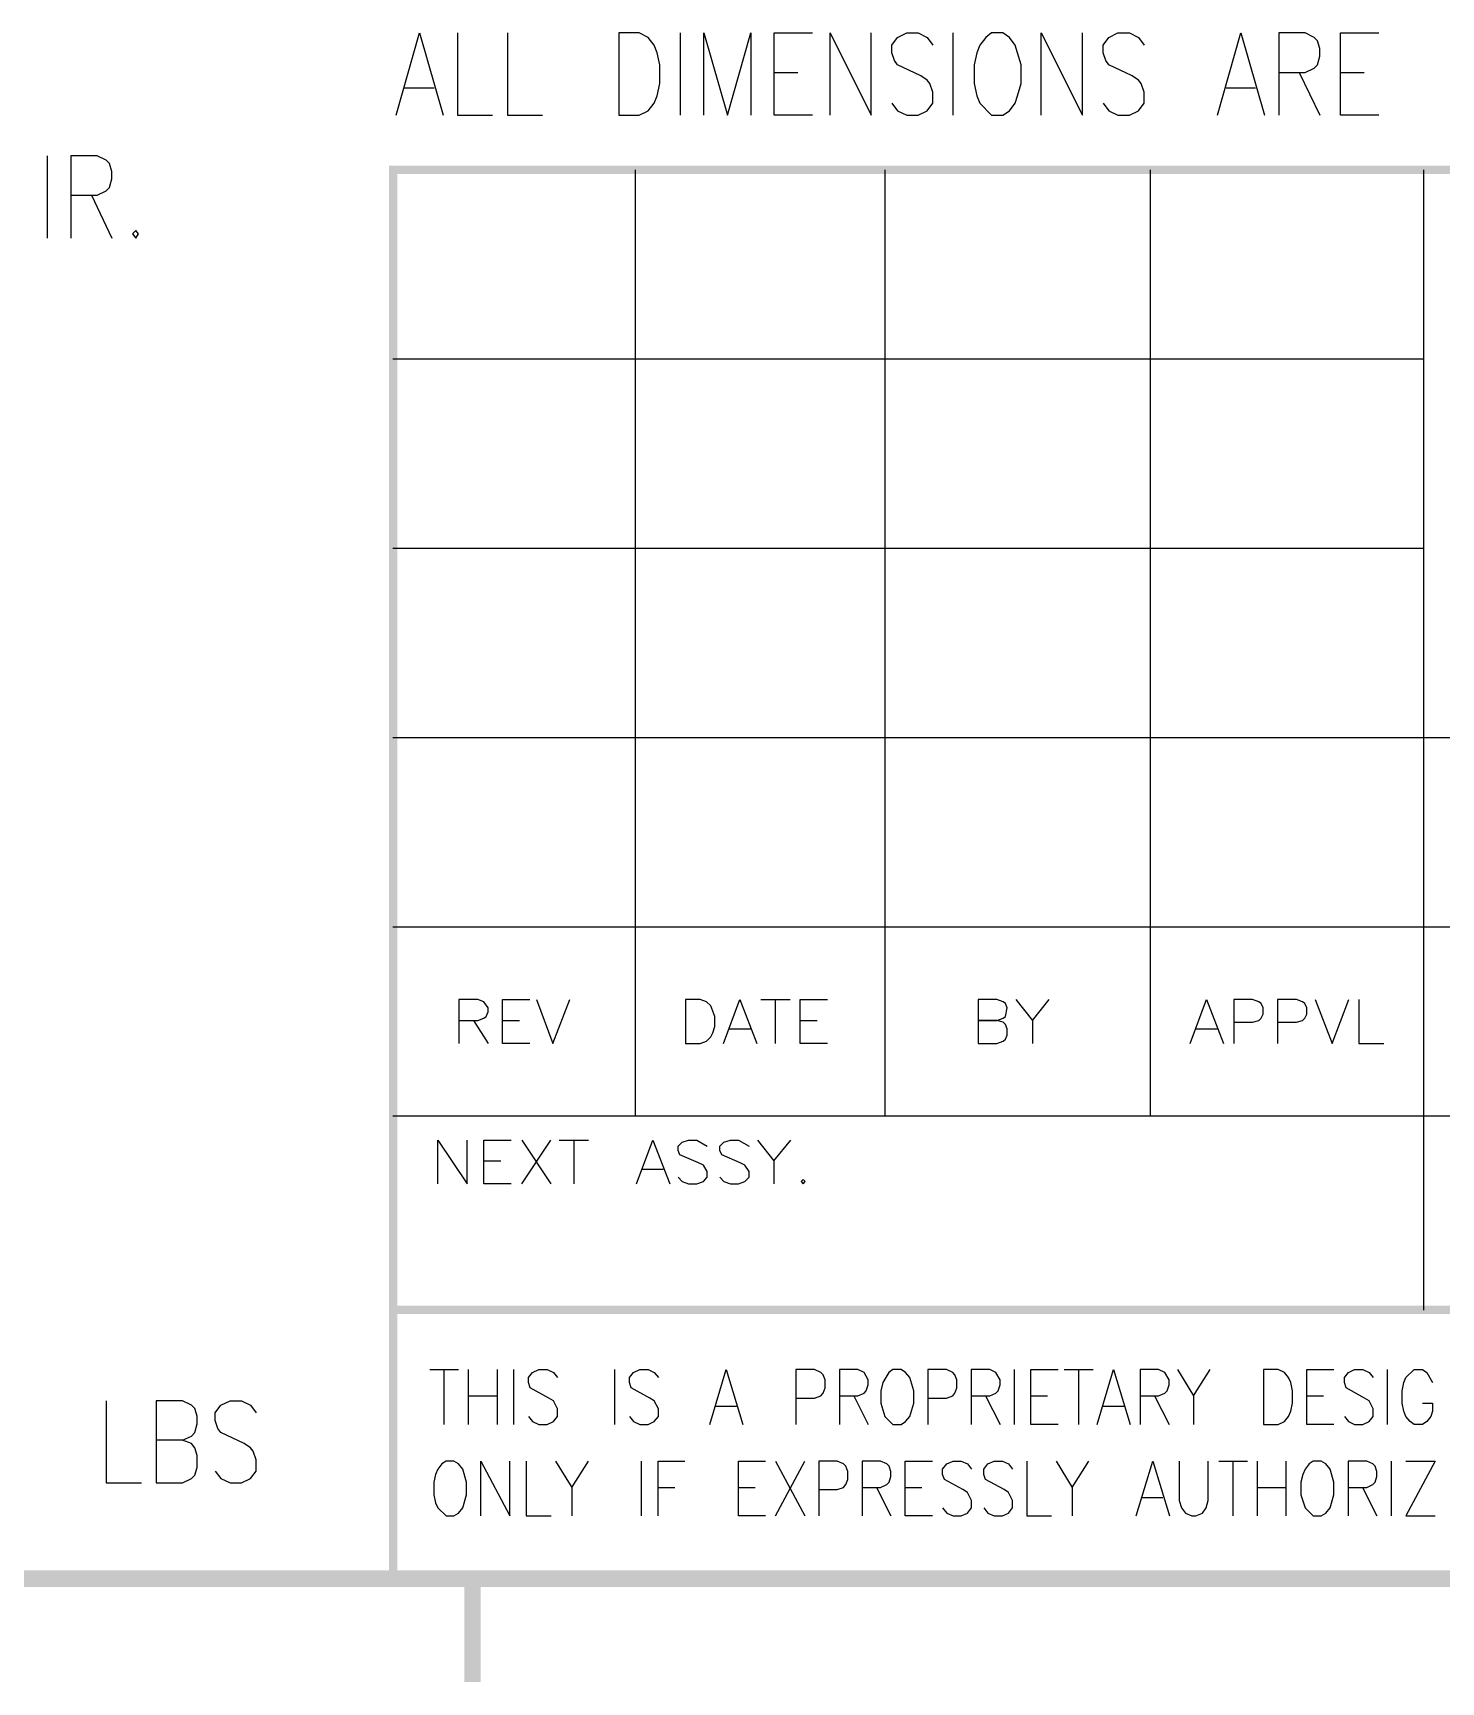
# Model space of a CAD drawing. Header units: inches. Extents: x 0.3 to 33.8, y 15.5 to 37.1.
# Drawn here: x 24.497 to 27.071, y 15.53 to 18.546 of the extents above; entities that cross this region are included whole.
import ezdxf

# ---------------------------------------------------------------- set-up
doc = ezdxf.new("R2010")
doc.units = ezdxf.units.IN
doc.header["$MEASUREMENT"] = 0

# ---------------------------------------------------------------- blocks, each defined once
blk = doc.blocks.new('60298_1')
at = {"true_color": 0x0037dd, "transparency": 33554687}
for points in [[(25.1628, 15.7193), (25.1477, 15.7194), (25.1477, 18.303), (25.1628, 18.288)], [(25.1628, 18.288), (25.1477, 18.303), (33.5764, 18.303), (33.5764, 18.288)], [(25.1553, 16.2034), (25.1553, 16.2184), (33.5763, 16.2184), (33.5763, 16.2034)], [(0.4563, 15.7043), (0.4864, 15.7344), (33.5614, 15.7344), (33.5914, 15.7043)], [(25.2851, 15.7193), (25.3151, 15.7194), (25.3151, 15.5304), (25.2851, 15.5304)]]:
    blk.add_hatch(color=162, dxfattribs=at).paths.add_polyline_path(points)
at = {"color": 254, "true_color": 0xdcdcdc, "transparency": 33554687}
for points in [[(25.1609, 18.3955), (25.2033, 18.5458), (25.2467, 18.3955)], [(25.2725, 18.5458), (25.2725, 18.3955), (25.337, 18.3955)], [(25.3639, 18.5458), (25.3639, 18.3955), (25.4284, 18.3955)], [(25.5679, 18.3955), (25.6051, 18.3955), (25.6216, 18.4032), (25.6324, 18.4172), (25.6381, 18.4311), (25.6428, 18.4533), (25.6428, 18.4874), (25.6381, 18.5096), (25.6324, 18.5236), (25.6216, 18.5375), (25.6051, 18.5458), (25.5679, 18.5458), (25.5679, 18.3955)], [(25.6805, 18.3955), (25.6805, 18.5458)], [(25.7233, 18.3955), (25.7233, 18.5458), (25.7667, 18.3955), (25.809, 18.5458), (25.809, 18.3955)], [(25.9221, 18.3955), (25.8519, 18.3955), (25.8519, 18.5458), (25.9221, 18.5458)], [(25.9542, 18.3955), (25.9542, 18.5458), (26.029, 18.3955), (26.029, 18.5458)], [(26.0672, 18.4172), (26.0776, 18.4032), (26.0941, 18.3955), (26.1153, 18.3955), (26.1318, 18.4032), (26.1421, 18.4172), (26.1421, 18.4378), (26.1364, 18.4533), (26.1318, 18.4595), (26.1199, 18.4673), (26.0776, 18.4874), (26.0719, 18.4957), (26.0672, 18.5096), (26.0672, 18.5236), (26.0776, 18.5375), (26.0941, 18.5458), (26.1153, 18.5458), (26.1318, 18.5375), (26.1421, 18.5236)], [(26.1793, 18.3955), (26.1793, 18.5458)], [(26.249, 18.3955), (26.2702, 18.3955), (26.2821, 18.4032), (26.2924, 18.4172), (26.297, 18.4311), (26.3032, 18.4533), (26.3032, 18.4874), (26.297, 18.5096), (26.2924, 18.5236), (26.2821, 18.5375), (26.2702, 18.5458), (26.249, 18.5458), (26.2387, 18.5375), (26.2278, 18.5236), (26.2222, 18.5096), (26.2175, 18.4874), (26.2175, 18.4533), (26.2222, 18.4311), (26.2278, 18.4172), (26.249, 18.3955)], [(26.3399, 18.3955), (26.3399, 18.5458), (26.4153, 18.3955), (26.4153, 18.5458)], [(26.4535, 18.4172), (26.4638, 18.4032), (26.4804, 18.3955), (26.5015, 18.3955), (26.5181, 18.4032), (26.5284, 18.4172), (26.5284, 18.4378), (26.5227, 18.4533), (26.5181, 18.4595), (26.5062, 18.4673), (26.4638, 18.4874), (26.4582, 18.4957), (26.4535, 18.5096), (26.4535, 18.5236), (26.4638, 18.5375), (26.4804, 18.5458), (26.5015, 18.5458), (26.5181, 18.5375), (26.5284, 18.5236)], [(26.6627, 18.3955), (26.705, 18.5458), (26.7484, 18.3955)], [(26.7747, 18.4735), (26.8227, 18.4735), (26.8393, 18.4812), (26.845, 18.4874), (26.8496, 18.5034), (26.8496, 18.5174), (26.845, 18.5313), (26.8393, 18.5375), (26.8227, 18.5458), (26.7747, 18.5458), (26.7747, 18.3955)], [(26.9575, 18.3955), (26.8873, 18.3955), (26.8873, 18.5458), (26.9575, 18.5458)], [(25.8519, 18.4735), (25.8953, 18.4735)], [(26.8119, 18.4735), (26.8496, 18.3955)], [(26.8873, 18.4735), (26.9307, 18.4735)], [(25.1759, 18.4456), (25.2301, 18.4456)], [(26.6782, 18.4456), (26.7319, 18.4456)], [(24.6306, 16.0443), (24.6306, 15.8945), (24.6951, 15.8945)], [(24.77, 15.9725), (24.7866, 15.9802), (24.7922, 15.9864), (24.7969, 16.0025), (24.7969, 16.0164), (24.7922, 16.0303), (24.7866, 16.0365), (24.77, 16.0443), (24.722, 16.0443), (24.722, 15.8945)], [(24.8299, 15.9162), (24.8403, 15.9023), (24.8568, 15.8945), (24.878, 15.8945), (24.8945, 15.9023), (24.9048, 15.9162), (24.9048, 15.9364), (24.8991, 15.9524), (24.8945, 15.9586), (24.8826, 15.9663), (24.8403, 15.9864), (24.8346, 15.9942), (24.8299, 16.0086), (24.8299, 16.0226), (24.8403, 16.0365), (24.8568, 16.0443), (24.878, 16.0443), (24.8945, 16.0365), (24.9048, 16.0226)], [(24.722, 15.8945), (24.77, 15.8945), (24.7866, 15.9023), (24.7922, 15.9085), (24.7969, 15.9224), (24.7969, 15.9446), (24.7922, 15.9586), (24.7866, 15.9663), (24.77, 15.9725), (24.722, 15.9725)]]:
    blk.add_lwpolyline(points, dxfattribs=at)
at = {"transparency": 33554687}
for points in [[(24.5232, 18.1708), (24.5232, 18.3211)], [(24.566, 18.2493), (24.6141, 18.2493), (24.6306, 18.2571), (24.6363, 18.2633), (24.6409, 18.2788), (24.6409, 18.2927), (24.6363, 18.3072), (24.6306, 18.3134), (24.6141, 18.3211), (24.566, 18.3211), (24.566, 18.1708)], [(24.6037, 18.2493), (24.6409, 18.1708)], [(24.6848, 18.1708), (24.6895, 18.1786), (24.6848, 18.1848), (24.6786, 18.1786), (24.6848, 18.1708)]]:
    blk.add_lwpolyline(points, dxfattribs=at)
at = {"color": 162, "true_color": 0x0037dd, "transparency": 33554687}
for points in [[(25.5983, 16.5653), (25.5983, 18.2953)], [(26.0548, 16.5653), (26.0548, 18.2953)], [(26.5398, 16.5653), (26.5398, 18.2953)], [(27.0396, 16.2106), (27.0396, 18.2953)], [(27.0396, 17.9493), (25.1548, 17.9493)], [(27.0396, 17.6028), (25.1548, 17.6028)], [(29.6181, 17.2568), (25.1548, 17.2568)], [(29.6181, 16.9108), (25.1548, 16.9108)], [(25.2751, 16.7399), (25.3097, 16.7399), (25.321, 16.744), (25.3252, 16.7476), (25.3288, 16.7559), (25.3288, 16.7631), (25.321, 16.774), (25.3097, 16.7781), (25.2751, 16.7781), (25.2751, 16.6981)], [(25.4052, 16.6981), (25.3551, 16.6981), (25.3551, 16.7781), (25.4052, 16.7781)], [(25.4171, 16.7781), (25.447, 16.6981), (25.478, 16.7781)], [(25.6898, 16.6981), (25.7166, 16.6981), (25.728, 16.7022), (25.7357, 16.7099), (25.7398, 16.7172), (25.7435, 16.729), (25.7435, 16.7476), (25.7357, 16.7667), (25.728, 16.774), (25.7166, 16.7781), (25.6898, 16.7781), (25.6898, 16.6981)], [(25.7589, 16.6981), (25.7889, 16.7781), (25.8199, 16.6981)], [(25.8276, 16.7781), (25.8813, 16.7781)], [(25.8545, 16.6981), (25.8545, 16.7781)], [(25.9495, 16.6981), (25.8994, 16.6981), (25.8994, 16.7781), (25.9495, 16.7781)], [(26.2247, 16.6981), (26.2588, 16.6981), (26.2707, 16.7022), (26.2748, 16.7058), (26.2779, 16.713), (26.2779, 16.7249), (26.2748, 16.7327), (26.2707, 16.7368), (26.2588, 16.7399), (26.2247, 16.7399), (26.2588, 16.7399), (26.2707, 16.744), (26.2748, 16.7476), (26.2779, 16.7631), (26.2748, 16.7709), (26.2707, 16.774), (26.2588, 16.7781), (26.2247, 16.7781), (26.2247, 16.6981)], [(26.2939, 16.7781), (26.3239, 16.7399), (26.3239, 16.6981)], [(26.3239, 16.7399), (26.3549, 16.7781)], [(26.6126, 16.6981), (26.6425, 16.7781), (26.6735, 16.6981)], [(26.6921, 16.7368), (26.7262, 16.7368), (26.7381, 16.7399), (26.7422, 16.744), (26.7458, 16.7518), (26.7458, 16.7631), (26.7422, 16.7709), (26.7381, 16.774), (26.7262, 16.7781), (26.6921, 16.7781), (26.6921, 16.6981)], [(26.7721, 16.7368), (26.8067, 16.7368), (26.8181, 16.7399), (26.8222, 16.744), (26.8258, 16.7518), (26.8258, 16.7631), (26.8222, 16.7709), (26.8181, 16.774), (26.8067, 16.7781), (26.7721, 16.7781), (26.7721, 16.6981)], [(26.8413, 16.7781), (26.8718, 16.6981), (26.9023, 16.7781)], [(26.9209, 16.7781), (26.9209, 16.6981), (26.9668, 16.6981)], [(25.3019, 16.7399), (25.3288, 16.6981)], [(25.3551, 16.7399), (25.3861, 16.7399)], [(25.8994, 16.7399), (25.9304, 16.7399)], [(25.7698, 16.7249), (25.8085, 16.7249)], [(26.6234, 16.7249), (26.6621, 16.7249)], [(29.6181, 16.5653), (25.1548, 16.5653)], [(25.2369, 16.4414), (25.2369, 16.5214), (25.2906, 16.4414), (25.2906, 16.5214)], [(25.3711, 16.4414), (25.321, 16.4414), (25.321, 16.5214), (25.3711, 16.5214)], [(25.3902, 16.4414), (25.4434, 16.5214)], [(25.3902, 16.5214), (25.4434, 16.4414)], [(25.4589, 16.5214), (25.5121, 16.5214)], [(25.4858, 16.4414), (25.4858, 16.5214)], [(25.5999, 16.4414), (25.6298, 16.5214), (25.6608, 16.4414)], [(25.6763, 16.4533), (25.6836, 16.4455), (25.6954, 16.4414), (25.7104, 16.4414), (25.7223, 16.4455), (25.7295, 16.4533), (25.7295, 16.4641), (25.7223, 16.4755), (25.7135, 16.4796), (25.6794, 16.4946), (25.6763, 16.5023), (25.6763, 16.5101), (25.6836, 16.5173), (25.6954, 16.5214), (25.7104, 16.5214), (25.7295, 16.5101)], [(25.7522, 16.4533), (25.76, 16.4455), (25.7719, 16.4414), (25.7868, 16.4414), (25.7982, 16.4455), (25.8059, 16.4533), (25.8059, 16.4641), (25.7982, 16.4755), (25.7899, 16.4796), (25.7558, 16.4946), (25.7522, 16.5023), (25.7522, 16.5101), (25.76, 16.5173), (25.7719, 16.5214), (25.7868, 16.5214), (25.8059, 16.5101)], [(25.8214, 16.5214), (25.8514, 16.4832), (25.8514, 16.4414)], [(25.8514, 16.4832), (25.8824, 16.5214)], [(25.321, 16.4832), (25.352, 16.4832)], [(25.6107, 16.4683), (25.649, 16.4683)], [(25.9051, 16.4414), (25.9082, 16.4455), (25.9051, 16.4491), (25.901, 16.4455), (25.9051, 16.4414)], [(25.2219, 16.1016), (25.2746, 16.1016)], [(25.2482, 16.0014), (25.2482, 16.1016)], [(25.2931, 16.0014), (25.2931, 16.1016)], [(25.3458, 16.0014), (25.3458, 16.1016)], [(25.3758, 16.0014), (25.3758, 16.1016)], [(25.4026, 16.0159), (25.4099, 16.0066), (25.4217, 16.0014), (25.4367, 16.0014), (25.4481, 16.0066), (25.4553, 16.0159), (25.4553, 16.0298), (25.4481, 16.0443), (25.4398, 16.0494), (25.4057, 16.068), (25.4026, 16.0778), (25.4026, 16.0871), (25.4099, 16.0964), (25.4217, 16.1016), (25.4367, 16.1016), (25.4481, 16.0964), (25.4553, 16.0871)], [(25.5606, 16.0014), (25.5606, 16.1016)], [(25.5875, 16.0159), (25.5947, 16.0066), (25.6061, 16.0014), (25.6211, 16.0014), (25.6324, 16.0066), (25.6402, 16.0159), (25.6402, 16.0298), (25.6324, 16.0443), (25.6242, 16.0494), (25.5906, 16.068), (25.5875, 16.0778), (25.5875, 16.0871), (25.5947, 16.0964), (25.6061, 16.1016), (25.6211, 16.1016), (25.6324, 16.0964), (25.6402, 16.0871)], [(25.7342, 16.0014), (25.7641, 16.1016), (25.7946, 16.0014)], [(25.8917, 16.0494), (25.9257, 16.0494), (25.9371, 16.0536), (25.9412, 16.0587), (25.9449, 16.068), (25.9449, 16.083), (25.9412, 16.0923), (25.9371, 16.0964), (25.9257, 16.1016), (25.8917, 16.1016), (25.8917, 16.0014)], [(25.9712, 16.0536), (26.0048, 16.0536), (26.0161, 16.0587), (26.0203, 16.0629), (26.0239, 16.0737), (26.0239, 16.083), (26.0161, 16.0964), (26.0048, 16.1016), (25.9712, 16.1016), (25.9712, 16.0014)], [(26.0688, 16.0014), (26.0838, 16.0014), (26.092, 16.0066), (26.0998, 16.0159), (26.107, 16.0402), (26.107, 16.0629), (26.0998, 16.0871), (26.092, 16.0964), (26.0838, 16.1016), (26.0688, 16.1016), (26.0616, 16.0964), (26.0502, 16.0778), (26.0466, 16.0629), (26.0466, 16.0402), (26.0543, 16.0159), (26.0688, 16.0014)], [(26.1328, 16.0494), (26.1669, 16.0494), (26.1783, 16.0536), (26.1824, 16.0587), (26.1855, 16.068), (26.1855, 16.083), (26.1824, 16.0923), (26.1783, 16.0964), (26.1669, 16.1016), (26.1328, 16.1016), (26.1328, 16.0014)], [(26.2118, 16.0536), (26.2459, 16.0536), (26.2573, 16.0587), (26.2614, 16.0629), (26.265, 16.0737), (26.265, 16.083), (26.2573, 16.0964), (26.2459, 16.1016), (26.2118, 16.1016), (26.2118, 16.0014)], [(26.2914, 16.0014), (26.2914, 16.1016)], [(26.3709, 16.0014), (26.3213, 16.0014), (26.3213, 16.1016), (26.3709, 16.1016)], [(26.3823, 16.1016), (26.4349, 16.1016)], [(26.4086, 16.0014), (26.4086, 16.1016)], [(26.4427, 16.0014), (26.4721, 16.1016), (26.5026, 16.0014)], [(26.5212, 16.0536), (26.5547, 16.0536), (26.5661, 16.0587), (26.5702, 16.0629), (26.5738, 16.0737), (26.5738, 16.083), (26.5661, 16.0964), (26.5547, 16.1016), (26.5212, 16.1016), (26.5212, 16.0014)], [(26.5893, 16.1016), (26.6188, 16.0536), (26.6188, 16.0014)], [(26.6188, 16.0536), (26.6492, 16.1016)], [(26.7468, 16.0014), (26.7732, 16.0014), (26.785, 16.0066), (26.7923, 16.0159), (26.7964, 16.0257), (26.7995, 16.0402), (26.7995, 16.0629), (26.7964, 16.0778), (26.7923, 16.0871), (26.785, 16.0964), (26.7732, 16.1016), (26.7468, 16.1016), (26.7468, 16.0014)], [(26.8754, 16.0014), (26.8258, 16.0014), (26.8258, 16.1016), (26.8754, 16.1016)], [(26.8945, 16.0159), (26.9018, 16.0066), (26.9131, 16.0014), (26.9281, 16.0014), (26.9395, 16.0066), (26.9472, 16.0159), (26.9472, 16.0298), (26.9395, 16.0443), (26.9312, 16.0494), (26.8976, 16.068), (26.8945, 16.0778), (26.8945, 16.0871), (26.9018, 16.0964), (26.9131, 16.1016), (26.9281, 16.1016), (26.9395, 16.0964), (26.9472, 16.0871)], [(26.973, 16.0014), (26.973, 16.1016)], [(27.0371, 16.0402), (27.0556, 16.0402), (27.0556, 16.0257), (27.0525, 16.0159), (27.0453, 16.0066), (27.0371, 16.0014), (27.0221, 16.0014), (27.0148, 16.0066), (27.0071, 16.0159), (27.003, 16.0257), (26.9999, 16.0402), (26.9999, 16.0629), (27.003, 16.0778), (27.0071, 16.0871), (27.0221, 16.1016), (27.0371, 16.1016), (27.0453, 16.0964), (27.0556, 16.0778)], [(25.2931, 16.0536), (25.3458, 16.0536)], [(25.9975, 16.0536), (26.0239, 16.0014)], [(26.2382, 16.0536), (26.265, 16.0014)], [(26.3213, 16.0536), (26.3518, 16.0536)], [(26.5475, 16.0536), (26.5738, 16.0014)], [(26.8258, 16.0536), (26.8563, 16.0536)], [(25.745, 16.035), (25.7827, 16.035)], [(26.453, 16.035), (26.4912, 16.035)], [(25.2518, 15.8341), (25.2663, 15.8341), (25.2746, 15.8393), (25.2823, 15.8486), (25.2895, 15.8728), (25.2895, 15.8956), (25.2823, 15.9198), (25.2746, 15.9291), (25.2663, 15.9343), (25.2518, 15.9343), (25.2441, 15.9291), (25.2369, 15.9198), (25.2327, 15.91), (25.2296, 15.8956), (25.2296, 15.8728), (25.2327, 15.8579), (25.2369, 15.8486), (25.2518, 15.8341)], [(25.3154, 15.8341), (25.3154, 15.9343), (25.3685, 15.8341), (25.3685, 15.9343)], [(25.3985, 15.9343), (25.3985, 15.8341), (25.4439, 15.8341)], [(25.4517, 15.9343), (25.4816, 15.8863), (25.4816, 15.8341)], [(25.4816, 15.8863), (25.5121, 15.9343)], [(25.6092, 15.8341), (25.6092, 15.9343)], [(25.6397, 15.8341), (25.6397, 15.9343), (25.6887, 15.9343)], [(25.8359, 15.8341), (25.7863, 15.8341), (25.7863, 15.9343), (25.8359, 15.9343)], [(25.8545, 15.8341), (25.9077, 15.9343)], [(25.8545, 15.9343), (25.9077, 15.8341)], [(25.9335, 15.8821), (25.9671, 15.8821), (25.9784, 15.8863), (25.9826, 15.8914), (25.9862, 15.9007), (25.9862, 15.9152), (25.9826, 15.925), (25.9784, 15.9291), (25.9671, 15.9343), (25.9335, 15.9343), (25.9335, 15.8341)], [(26.0125, 15.8863), (26.0461, 15.8863), (26.0579, 15.8914), (26.0621, 15.8956), (26.0652, 15.9059), (26.0652, 15.9152), (26.0621, 15.925), (26.0579, 15.9291), (26.0461, 15.9343), (26.0125, 15.9343), (26.0125, 15.8341)], [(26.1411, 15.8341), (26.0915, 15.8341), (26.0915, 15.9343), (26.1411, 15.9343)], [(26.1597, 15.8486), (26.1674, 15.8393), (26.1788, 15.8341), (26.1938, 15.8341), (26.2051, 15.8393), (26.2124, 15.8486), (26.2124, 15.862), (26.2051, 15.877), (26.1969, 15.8821), (26.1633, 15.9007), (26.1597, 15.91), (26.1597, 15.9198), (26.1674, 15.9291), (26.1788, 15.9343), (26.1938, 15.9343), (26.2051, 15.9291), (26.2124, 15.9198)], [(26.2351, 15.8486), (26.2423, 15.8393), (26.2542, 15.8341), (26.2692, 15.8341), (26.2805, 15.8393), (26.2878, 15.8486), (26.2878, 15.862), (26.2805, 15.877), (26.2723, 15.8821), (26.2382, 15.9007), (26.2351, 15.91), (26.2351, 15.9198), (26.2423, 15.9291), (26.2542, 15.9343), (26.2692, 15.9343), (26.2805, 15.9291), (26.2878, 15.9198)], [(26.3136, 15.9343), (26.3136, 15.8341), (26.359, 15.8341)], [(26.3673, 15.9343), (26.3967, 15.8863), (26.3967, 15.8341)], [(26.3967, 15.8863), (26.4272, 15.9343)], [(26.5139, 15.8341), (26.5439, 15.9343), (26.5744, 15.8341)], [(26.5924, 15.9343), (26.5924, 15.862), (26.5966, 15.8486), (26.6038, 15.8393), (26.6157, 15.8341), (26.6229, 15.8341), (26.6348, 15.8393), (26.642, 15.8486), (26.6451, 15.862), (26.6451, 15.9343)], [(26.6647, 15.9343), (26.7174, 15.9343)], [(26.6911, 15.8341), (26.6911, 15.9343)], [(26.7355, 15.8341), (26.7355, 15.9343)], [(26.7881, 15.8341), (26.7881, 15.9343)], [(26.8372, 15.8341), (26.8522, 15.8341), (26.8604, 15.8393), (26.8682, 15.8486), (26.8754, 15.8728), (26.8754, 15.8956), (26.8682, 15.9198), (26.8604, 15.9291), (26.8522, 15.9343), (26.8372, 15.9343), (26.83, 15.9291), (26.8227, 15.9198), (26.8186, 15.91), (26.815, 15.8956), (26.815, 15.8728), (26.8227, 15.8486), (26.8372, 15.8341)], [(26.9012, 15.8863), (26.9353, 15.8863), (26.9467, 15.8914), (26.9508, 15.8956), (26.9539, 15.9059), (26.9539, 15.9152), (26.9508, 15.925), (26.9467, 15.9291), (26.9353, 15.9343), (26.9012, 15.9343), (26.9012, 15.8341)], [(26.9803, 15.8341), (26.9803, 15.9343)], [(27.0071, 15.9343), (27.0603, 15.9343), (27.0071, 15.8341), (27.0603, 15.8341)], [(25.6397, 15.8863), (25.6701, 15.8863)], [(25.7863, 15.8863), (25.8168, 15.8863)], [(26.0388, 15.8863), (26.0652, 15.8341)], [(26.0915, 15.8863), (26.122, 15.8863)], [(26.5248, 15.8677), (26.5625, 15.8677)], [(26.7355, 15.8863), (26.7881, 15.8863)], [(26.9276, 15.8863), (26.9539, 15.8341)]]:
    blk.add_lwpolyline(points, dxfattribs=at)

msp = doc.modelspace()

# ---------------------------------------------------------------- block references
msp.add_blockref('60298_1', (0, 0))

doc.saveas('drawing.dxf')
